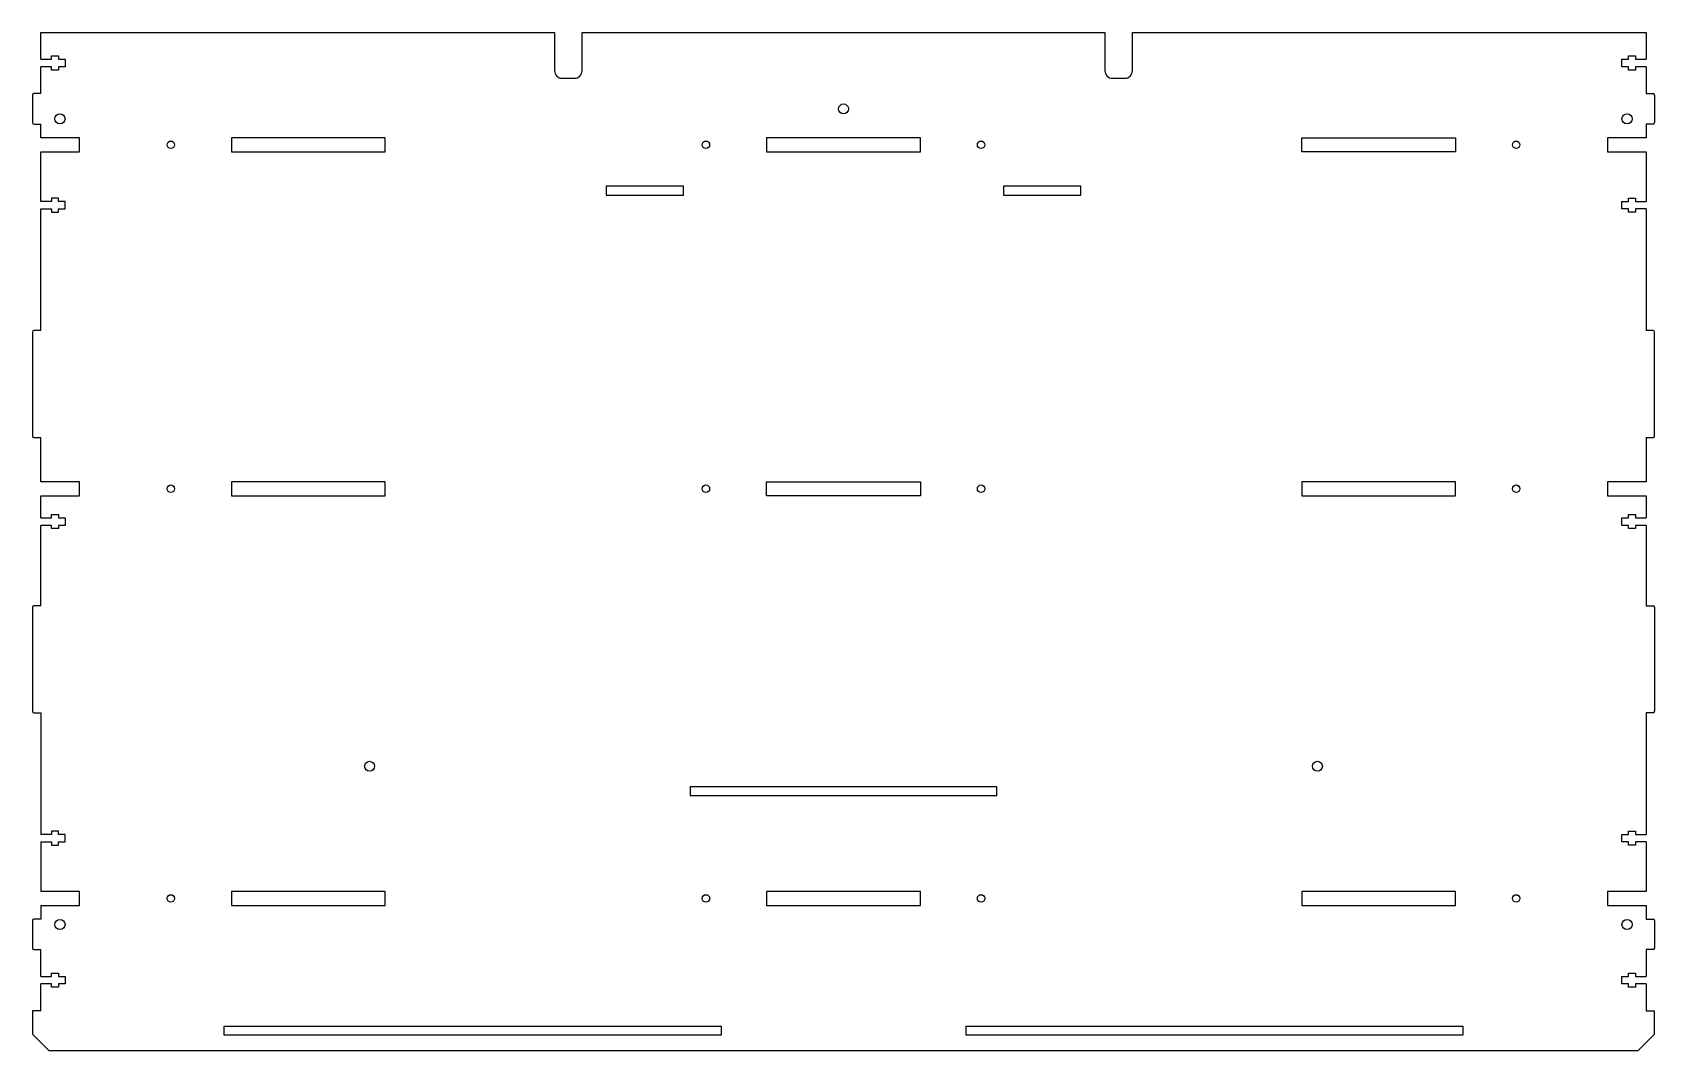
# Model space of a CAD drawing. Extents: x 0 to 1061, y 0 to 666.
import ezdxf

# ---------------------------------------------------------------- set-up
doc = ezdxf.new("R2010")
doc.units = 0
doc.layers.add('Shape2DView', color=7, linetype='CONTINUOUS')

msp = doc.modelspace()

# ---------------------------------------------------------------- linework, layer by layer
at = {"layer": 'Shape2DView'}
for p, q in [((5.5, 666), (341.5, 666)), ((5.5, 648.431), (5.5, 666)), ((341.5, 666), (341.5, 641)), ((359.5, 666), (701.5, 666)), ((359.5, 641), (359.5, 666)), ((701.5, 666), (701.5, 641)), ((719.5, 666), (1055.5, 666)), ((719.5, 641), (719.5, 666)), ((1055.5, 666), (1055.5, 648.431)), ((5.5, 648.431), (12.5, 648.431)), ((12.5, 648.431), (12.5, 650.6)), ((12.5, 650.6), (17, 650.6)), ((17, 650.6), (17, 648.431)), ((17, 648.431), (21.5, 648.431)), ((21.5, 648.431), (21.5, 643.569)), ((1039.5, 643.569), (1039.5, 648.431)), ((1039.5, 648.431), (1044, 648.431)), ((1044, 648.431), (1044, 650.6)), ((1044, 650.6), (1048.5, 650.6)), ((1048.5, 650.6), (1048.5, 648.431)), ((1048.5, 648.431), (1055.5, 648.431)), ((5.5, 626), (5.5, 643.569)), ((12.5, 643.569), (5.5, 643.569)), ((12.5, 641.4), (12.5, 643.569)), ((17, 641.4), (12.5, 641.4)), ((21.5, 643.569), (17, 643.569)), ((17, 643.569), (17, 641.4)), ((1044, 643.569), (1039.5, 643.569)), ((1044, 641.4), (1044, 643.569)), ((1048.5, 641.4), (1044, 641.4)), ((1055.5, 643.569), (1048.5, 643.569)), ((1048.5, 643.569), (1048.5, 641.4)), ((1055.5, 643.569), (1055.5, 626)), ((5.5, 626), (1, 626)), ((346.5, 636), (354.5, 636)), ((706.5, 636), (714.5, 636)), ((1055.5, 626), (1060, 626)), ((0, 625), (0, 607)), ((1061, 625), (1061, 607)), ((1, 606), (5.5, 606)), ((5.5, 597.1), (5.5, 606)), ((1055.5, 606), (1055.5, 597.1)), ((1060, 606), (1055.5, 606)), ((30.8, 597.1), (5.5, 597.1)), ((30.8, 587.9), (30.8, 597.1)), ((230.8, 597.1), (130.2, 597.1)), ((130.2, 597.1), (130.2, 587.9)), ((230.8, 587.9), (230.8, 597.1)), ((580.8, 597.1), (480.2, 597.1)), ((480.2, 597.1), (480.2, 587.9)), ((580.8, 587.9), (580.8, 597.1)), ((830.2, 587.9), (830.2, 597.1)), ((830.2, 597.1), (930.8, 597.1)), ((930.8, 597.1), (930.8, 587.9)), ((1030.2, 597.1), (1030.2, 587.9)), ((1055.5, 597.1), (1030.2, 597.1)), ((5.5, 587.9), (30.8, 587.9)), ((5.5, 555.431), (5.5, 587.9)), ((130.2, 587.9), (230.8, 587.9)), ((480.2, 587.9), (580.8, 587.9)), ((930.8, 587.9), (830.2, 587.9)), ((1030.2, 587.9), (1055.5, 587.9)), ((1055.5, 587.9), (1055.5, 555.431)), ((425.75, 565.35), (375.25, 565.35)), ((375.25, 565.35), (375.25, 559.65)), ((425.75, 559.65), (425.75, 565.35)), ((685.75, 565.35), (635.25, 565.35)), ((635.25, 565.35), (635.25, 559.65)), ((685.75, 559.65), (685.75, 565.35)), ((12.5, 555.431), (5.5, 555.431)), ((12.5, 557.6), (12.5, 555.431)), ((17, 557.6), (12.5, 557.6)), ((17, 555.431), (17, 557.6)), ((21.5, 555.431), (17, 555.431)), ((21.5, 550.569), (21.5, 555.431)), ((375.25, 559.65), (425.75, 559.65)), ((635.25, 559.65), (685.75, 559.65)), ((1039.5, 550.569), (1039.5, 555.431)), ((1039.5, 555.431), (1044, 555.431)), ((1044, 555.431), (1044, 557.6)), ((1044, 557.6), (1048.5, 557.6)), ((1048.5, 557.6), (1048.5, 555.431)), ((1048.5, 555.431), (1055.5, 555.431)), ((5.5, 550.569), (12.5, 550.569)), ((5.5, 471), (5.5, 550.569)), ((12.5, 550.569), (12.5, 548.4)), ((12.5, 548.4), (17, 548.4)), ((17, 550.569), (21.5, 550.569)), ((17, 548.4), (17, 550.569)), ((1044, 550.569), (1039.5, 550.569)), ((1044, 548.4), (1044, 550.569)), ((1048.5, 548.4), (1044, 548.4)), ((1055.5, 550.569), (1048.5, 550.569)), ((1048.5, 550.569), (1048.5, 548.4)), ((1055.5, 550.569), (1055.5, 471)), ((0, 470), (0, 402)), ((5.5, 471), (1, 471)), ((1060, 471), (1055.5, 471)), ((1061, 402), (1061, 470)), ((1, 401), (5.5, 401)), ((5.5, 372.1), (5.5, 401)), ((1055.5, 401), (1055.5, 372.1)), ((1055.5, 401), (1060, 401)), ((30.8, 372.1), (5.5, 372.1)), ((30.8, 362.9), (30.8, 372.1)), ((230.8, 372.1), (130.2, 372.1)), ((130.2, 372.1), (130.2, 362.9)), ((230.8, 362.9), (230.8, 372.1)), ((480.2, 362.9), (480.2, 372.1)), ((480.2, 372.1), (580.8, 372.1)), ((580.8, 372.1), (580.8, 362.9)), ((930.8, 372.1), (830.2, 372.1)), ((830.2, 372.1), (830.2, 362.9)), ((930.8, 362.9), (930.8, 372.1)), ((1030.2, 372.1), (1030.2, 362.9)), ((1055.5, 372.1), (1030.2, 372.1)), ((5.5, 362.9), (30.8, 362.9)), ((5.5, 348.431), (5.5, 362.9)), ((130.2, 362.9), (230.8, 362.9)), ((580.8, 362.9), (480.2, 362.9)), ((830.2, 362.9), (930.8, 362.9)), ((1030.2, 362.9), (1055.5, 362.9)), ((1055.5, 362.9), (1055.5, 348.431)), ((12.5, 348.431), (12.5, 350.6)), ((12.5, 350.6), (17, 350.6)), ((17, 350.6), (17, 348.431)), ((1044, 348.431), (1044, 350.6)), ((1044, 350.6), (1048.5, 350.6)), ((1048.5, 350.6), (1048.5, 348.431)), ((5.5, 348.431), (12.5, 348.431)), ((12.5, 343.569), (5.5, 343.569)), ((5.5, 291), (5.5, 343.569)), ((12.5, 341.4), (12.5, 343.569)), ((17, 341.4), (12.5, 341.4)), ((17, 348.431), (21.5, 348.431)), ((21.5, 343.569), (17, 343.569)), ((17, 343.569), (17, 341.4)), ((21.5, 348.431), (21.5, 343.569)), ((1039.5, 343.569), (1039.5, 348.431)), ((1039.5, 348.431), (1044, 348.431)), ((1044, 343.569), (1039.5, 343.569)), ((1044, 341.4), (1044, 343.569)), ((1048.5, 341.4), (1044, 341.4)), ((1048.5, 348.431), (1055.5, 348.431)), ((1055.5, 343.569), (1048.5, 343.569)), ((1048.5, 343.569), (1048.5, 341.4)), ((1055.5, 343.569), (1055.5, 291)), ((0, 290), (0, 222)), ((5.5, 291), (1, 291)), ((1055.5, 291), (1060, 291)), ((1061, 290), (1061, 222)), ((1, 221), (5.5, 221)), ((5.5, 221), (5.5, 141.431)), ((1055.5, 221), (1055.5, 141.431)), ((1060, 221), (1055.5, 221)), ((630.75, 172.6), (430.25, 172.6)), ((430.25, 172.6), (430.25, 166.9)), ((630.75, 166.9), (630.75, 172.6)), ((430.25, 166.9), (630.75, 166.9)), ((12.5, 141.431), (5.5, 141.431)), ((12.5, 143.6), (12.5, 141.431)), ((17, 143.6), (12.5, 143.6)), ((17, 141.431), (17, 143.6)), ((21.5, 141.431), (17, 141.431)), ((21.5, 136.569), (21.5, 141.431)), ((1039.5, 136.569), (1039.5, 141.431)), ((1039.5, 141.431), (1044, 141.431)), ((1044, 141.431), (1044, 143.6)), ((1044, 143.6), (1048.5, 143.6)), ((1048.5, 143.6), (1048.5, 141.431)), ((1048.5, 141.431), (1055.5, 141.431)), ((5.5, 136.569), (12.5, 136.569)), ((5.5, 136.569), (5.5, 104.1)), ((12.5, 136.569), (12.5, 134.4)), ((12.5, 134.4), (17, 134.4)), ((17, 136.569), (21.5, 136.569)), ((17, 134.4), (17, 136.569)), ((1044, 136.569), (1039.5, 136.569)), ((1044, 134.4), (1044, 136.569)), ((1048.5, 134.4), (1044, 134.4)), ((1055.5, 136.569), (1048.5, 136.569)), ((1048.5, 136.569), (1048.5, 134.4)), ((1055.5, 136.569), (1055.5, 104.1)), ((30.8, 104.1), (5.5, 104.1)), ((30.8, 94.9), (30.8, 104.1)), ((230.8, 104.1), (130.2, 104.1)), ((130.2, 104.1), (130.2, 94.9)), ((230.8, 94.9), (230.8, 104.1)), ((580.8, 104.1), (480.2, 104.1)), ((480.2, 104.1), (480.2, 94.9)), ((580.8, 94.9), (580.8, 104.1)), ((930.8, 104.1), (830.2, 104.1)), ((830.2, 104.1), (830.2, 94.9)), ((930.8, 94.9), (930.8, 104.1)), ((1030.2, 104.1), (1030.2, 94.9)), ((1055.5, 104.1), (1030.2, 104.1)), ((0, 85), (0, 67)), ((5.5, 86), (1, 86)), ((5.5, 94.9), (30.8, 94.9)), ((5.5, 94.9), (5.5, 86)), ((130.2, 94.9), (230.8, 94.9)), ((480.2, 94.9), (580.8, 94.9)), ((830.2, 94.9), (930.8, 94.9)), ((1030.2, 94.9), (1055.5, 94.9)), ((1055.5, 94.9), (1055.5, 86)), ((1055.5, 86), (1060, 86)), ((1061, 85), (1061, 67)), ((1, 66), (5.5, 66)), ((5.5, 48.4312), (5.5, 66)), ((1055.5, 66), (1055.5, 48.4313)), ((1060, 66), (1055.5, 66)), ((5.5, 48.4312), (12.5, 48.4313)), ((12.5, 43.5687), (5.5, 43.5687)), ((5.5, 26), (5.5, 43.5687)), ((12.5, 48.4313), (12.5, 50.6)), ((12.5, 50.6), (17, 50.6)), ((12.5, 41.4), (12.5, 43.5687)), ((17, 50.6), (17, 48.4313)), ((17, 48.4313), (21.5, 48.4313)), ((21.5, 43.5687), (17, 43.5687)), ((17, 43.5687), (17, 41.4)), ((21.5, 48.4313), (21.5, 43.5687)), ((1039.5, 43.5687), (1039.5, 48.4312)), ((1039.5, 48.4312), (1044, 48.4312)), ((1044, 43.5687), (1039.5, 43.5687)), ((1044, 48.4312), (1044, 50.6)), ((1044, 50.6), (1048.5, 50.6)), ((1044, 41.4), (1044, 43.5687)), ((1048.5, 50.6), (1048.5, 48.4313)), ((1048.5, 48.4313), (1055.5, 48.4313)), ((1055.5, 43.5687), (1048.5, 43.5687)), ((1048.5, 43.5687), (1048.5, 41.4)), ((1055.5, 43.5687), (1055.5, 26)), ((17, 41.4), (12.5, 41.4)), ((1048.5, 41.4), (1044, 41.4)), ((5.5, 26), (0, 26)), ((0, 26), (0, 10.7696)), ((1055.5, 26), (1061, 26)), ((1061, 10.7696), (1061, 26)), ((0, 10.7696), (10.7696, 0)), ((125.5, 10.05), (125.5, 15.95)), ((125.5, 15.95), (450.5, 15.95)), ((450.5, 15.95), (450.5, 10.05)), ((610.5, 15.95), (935.5, 15.95)), ((610.5, 15.95), (610.5, 10.05)), ((935.5, 15.95), (935.5, 10.05)), ((1061, 10.7696), (1050.23, 0)), ((10.7696, 0), (1050.23, 0)), ((450.5, 10.05), (125.5, 10.05)), ((935.5, 10.05), (610.5, 10.05))]:
    msp.add_line(p, q, dxfattribs=at)
for centre, radius in [((530.5, 616), 3.225), ((18, 609.5), 3.325), ((1043, 609.5), 3.325), ((90.5, 592.5), 2.4613), ((440.5, 592.5), 2.4613), ((620.5, 592.5), 2.4613), ((970.5, 592.5), 2.4613), ((90.5, 367.5), 2.4613), ((440.5, 367.5), 2.4613), ((620.5, 367.5), 2.4613), ((970.5, 367.5), 2.4613), ((220.5, 186), 3.225), ((840.5, 186), 3.225), ((90.5, 99.5), 2.4613), ((440.5, 99.5), 2.4613), ((620.5, 99.5), 2.4613), ((970.5, 99.5), 2.4613), ((18, 82.5), 3.325), ((1043, 82.5), 3.325)]:
    msp.add_circle(centre, radius, dxfattribs=at)
for centre, radius, start, end in [((346.5, 641), 5, 180, -90), ((354.5, 641), 5, -90, 0), ((706.5, 641), 5, 180, -90), ((714.5, 641), 5, -90, 0), ((1, 625), 1, 90, 180), ((1060, 625), 1, 0, 90), ((1, 607), 1, 180, -90), ((1060, 607), 1, -90, 0), ((1, 470), 1, 90, 180), ((1060, 470), 1, 0, 90), ((1, 402), 1, 180, -90), ((1060, 402), 1, -90, 0), ((1, 290), 1, 90, 180), ((1060, 290), 1, 0, 90), ((1, 222), 1, 180, -90), ((1060, 222), 1, -90, 0), ((1, 85), 1, 90, 180), ((1060, 85), 1, 0, 90), ((1, 67), 1, -180, -90), ((1060, 67), 1, -90, 0)]:
    msp.add_arc(centre, radius, start, end, dxfattribs=at)

doc.saveas('drawing.dxf')
